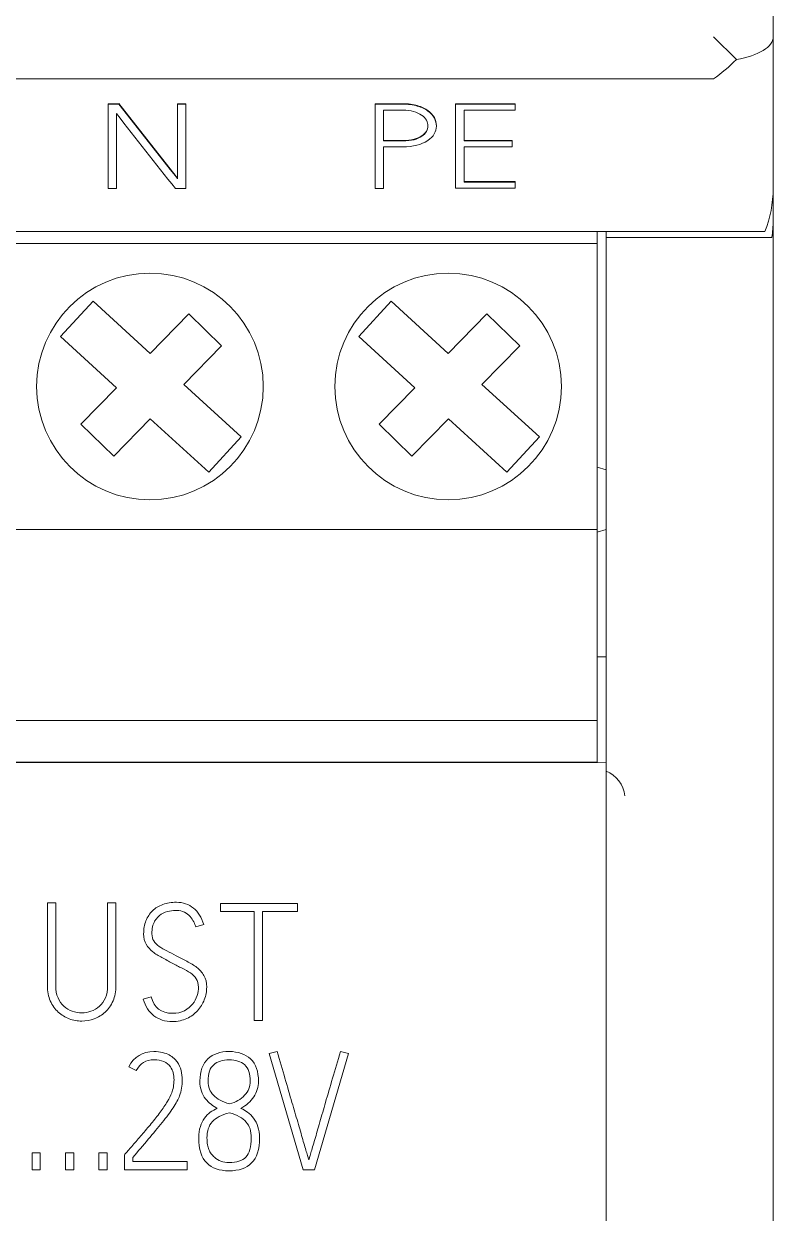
# Model space of a CAD drawing. Header units: millimetres. Extents: x -5035 to 14510, y -7775 to 12.
# Drawn here: x 1497.07 to 1509.63, y -1909.62 to -1889.67 of the extents above; entities that cross this region are included whole.
import ezdxf

# ---------------------------------------------------------------- set-up
doc = ezdxf.new("R2010")
doc.units = ezdxf.units.MM
doc.layers.add('eProC - L2', color=41, linetype='Continuous', lineweight=20)

msp = doc.modelspace()

# ---------------------------------------------------------------- linework, layer by layer
at = {"layer": 'eProC - L2', "linetype": 'Continuous'}
for p, q in [((1509.631, -1805.284), (1509.631, -1889.892)), ((1509.014, -1890.275), (1508.631, -1889.892)), ((1509.631, -1889.892), (1509.631, -1892.431)), ((1508.631, -1890.599), (1440.631, -1890.599)), ((1498.478, -1891.021), (1498.478, -1891.014)), ((1498.478, -1891.014), (1498.659, -1891.014)), ((1498.478, -1892.435), (1498.478, -1891.021)), ((1498.478, -1891.021), (1498.659, -1891.021)), ((1498.659, -1891.021), (1498.659, -1891.014)), ((1499.641, -1891.021), (1499.641, -1891.014)), ((1499.641, -1891.014), (1499.784, -1891.014)), ((1499.641, -1891.021), (1499.784, -1891.021)), ((1499.641, -1892.272), (1499.641, -1891.021)), ((1499.784, -1891.021), (1499.784, -1891.014)), ((1499.784, -1891.021), (1499.784, -1892.435)), ((1502.956, -1891.021), (1502.956, -1891.014)), ((1502.956, -1891.014), (1503.417, -1891.014)), ((1502.956, -1891.021), (1503.417, -1891.021)), ((1502.956, -1892.435), (1502.956, -1891.021)), ((1503.099, -1891.122), (1503.099, -1891.64)), ((1504.305, -1891.021), (1504.305, -1891.014)), ((1504.305, -1891.014), (1505.306, -1891.014)), ((1504.305, -1892.43), (1504.305, -1891.021)), ((1504.305, -1891.021), (1505.306, -1891.021)), ((1505.306, -1891.122), (1504.448, -1891.122)), ((1504.448, -1891.122), (1504.448, -1891.637)), ((1505.306, -1891.021), (1505.306, -1891.014)), ((1505.306, -1891.021), (1505.306, -1891.122)), ((1498.621, -1891.179), (1498.621, -1892.435)), ((1503.984, -1891.389), (1503.984, -1891.382)), ((1503.099, -1891.739), (1503.099, -1892.435)), ((1504.448, -1891.63), (1505.253, -1891.63)), ((1504.448, -1891.637), (1505.253, -1891.637)), ((1505.253, -1891.738), (1504.448, -1891.738)), ((1504.448, -1891.738), (1504.448, -1892.329)), ((1505.253, -1891.637), (1505.253, -1891.63)), ((1505.253, -1891.637), (1505.253, -1891.738)), ((1504.448, -1892.322), (1505.306, -1892.322)), ((1504.448, -1892.329), (1505.306, -1892.329)), ((1505.306, -1892.329), (1505.306, -1892.322)), ((1505.306, -1892.329), (1505.306, -1892.43)), ((1498.621, -1892.435), (1498.478, -1892.435)), ((1499.784, -1892.435), (1499.608, -1892.435)), ((1503.099, -1892.435), (1502.956, -1892.435)), ((1505.306, -1892.43), (1504.305, -1892.43)), ((1509.631, -1892.975), (1509.631, -1892.431)), ((1491.431, -1893.157), (1508.631, -1893.157)), ((1506.681, -1893.157), (1506.681, -1893.357)), ((1506.831, -1893.257), (1506.831, -1893.157)), ((1509.49, -1893.157), (1508.631, -1893.157)), ((1509.631, -1892.975), (1509.631, -1922.457)), ((1506.681, -1893.357), (1491.681, -1893.357)), ((1506.681, -1893.357), (1506.681, -1898.157)), ((1506.831, -1893.257), (1508.831, -1893.257)), ((1506.831, -1901.534), (1506.831, -1893.257)), ((1508.831, -1893.257), (1509.606, -1893.257)), ((1497.683, -1894.919), (1498.226, -1894.327)), ((1498.226, -1894.327), (1499.182, -1895.204)), ((1502.683, -1894.919), (1503.226, -1894.327)), ((1503.226, -1894.327), (1504.182, -1895.204)), ((1499.182, -1895.204), (1499.832, -1894.539)), ((1499.832, -1894.539), (1500.38, -1895.074)), ((1504.182, -1895.204), (1504.832, -1894.539)), ((1504.832, -1894.539), (1505.38, -1895.074)), ((1498.621, -1895.779), (1497.683, -1894.919)), ((1503.621, -1895.779), (1502.683, -1894.919)), ((1500.38, -1895.074), (1499.748, -1895.722)), ((1505.38, -1895.074), (1504.748, -1895.722)), ((1499.748, -1895.722), (1500.71, -1896.604)), ((1504.748, -1895.722), (1505.71, -1896.604)), ((1498.024, -1896.39), (1498.621, -1895.779)), ((1503.024, -1896.39), (1503.621, -1895.779)), ((1499.186, -1896.297), (1498.573, -1896.926)), ((1500.167, -1897.196), (1499.186, -1896.297)), ((1504.186, -1896.297), (1503.573, -1896.926)), ((1505.167, -1897.196), (1504.186, -1896.297)), ((1498.573, -1896.926), (1498.024, -1896.39)), ((1503.573, -1896.926), (1503.024, -1896.39)), ((1500.71, -1896.604), (1500.167, -1897.196)), ((1505.71, -1896.604), (1505.167, -1897.196)), ((1506.831, -1897.157), (1506.681, -1897.112)), ((1506.681, -1898.157), (1491.681, -1898.157)), ((1506.681, -1898.202), (1506.831, -1898.157)), ((1506.681, -1898.157), (1506.681, -1901.357)), ((1506.681, -1900.292), (1506.831, -1900.293)), ((1506.681, -1901.357), (1491.681, -1901.357)), ((1506.681, -1901.357), (1506.681, -1902.057)), ((1506.831, -1901.68), (1506.831, -1901.534)), ((1506.831, -1901.992), (1506.831, -1901.68)), ((1506.831, -1902.067), (1491.431, -1902.06)), ((1506.681, -1902.057), (1491.681, -1902.057)), ((1506.831, -1902.067), (1506.831, -1901.992)), ((1506.831, -1902.207), (1506.831, -1901.992)), ((1506.831, -1902.067), (1506.831, -1902.182)), ((1506.831, -1902.182), (1506.831, -1902.681)), ((1506.831, -1906.121), (1506.831, -1902.207)), ((1506.831, -1911.699), (1506.831, -1902.681)), ((1497.462, -1904.417), (1497.6, -1904.417)), ((1498.471, -1904.417), (1498.61, -1904.417)), ((1500.363, -1904.425), (1501.652, -1904.425)), ((1500.363, -1904.562), (1500.363, -1904.425)), ((1501.652, -1904.425), (1501.652, -1904.562)), ((1500.927, -1904.562), (1500.363, -1904.562)), ((1500.927, -1906.388), (1500.927, -1904.562)), ((1501.652, -1904.562), (1501.066, -1904.562)), ((1501.066, -1904.562), (1501.066, -1906.388)), ((1500.083, -1904.782), (1499.949, -1904.82)), ((1499.067, -1906.029), (1499.199, -1905.991)), ((1506.831, -1911.699), (1506.831, -1906.121)), ((1501.066, -1906.388), (1500.927, -1906.388)), ((1501.178, -1906.944), (1501.312, -1906.907)), ((1502.374, -1906.907), (1502.508, -1906.944)), ((1501.748, -1908.892), (1501.178, -1906.944)), ((1502.508, -1906.944), (1501.941, -1908.892)), ((1498.951, -1907.229), (1498.827, -1907.165)), ((1497.203, -1908.606), (1497.341, -1908.606)), ((1497.203, -1908.892), (1497.203, -1908.606)), ((1497.341, -1908.606), (1497.341, -1908.892)), ((1497.764, -1908.606), (1497.902, -1908.606)), ((1497.764, -1908.892), (1497.764, -1908.606)), ((1497.902, -1908.606), (1497.902, -1908.892)), ((1498.325, -1908.606), (1498.463, -1908.606)), ((1498.325, -1908.892), (1498.325, -1908.606)), ((1498.463, -1908.606), (1498.463, -1908.892)), ((1498.753, -1908.892), (1498.753, -1908.641)), ((1498.891, -1908.689), (1498.891, -1908.754)), ((1497.341, -1908.892), (1497.203, -1908.892)), ((1497.902, -1908.892), (1497.764, -1908.892)), ((1498.463, -1908.892), (1498.325, -1908.892)), ((1499.804, -1908.892), (1498.753, -1908.892)), ((1498.891, -1908.754), (1499.804, -1908.754)), ((1499.804, -1908.754), (1499.804, -1908.892)), ((1501.941, -1908.892), (1501.748, -1908.892))]:
    msp.add_line(p, q, dxfattribs=at)
for centre in [(1499.181, -1895.757), (1504.181, -1895.757)]:
    msp.add_circle(centre, 1.9, dxfattribs=at)
for centre, radius, start, end in [((1698.515, -1735.097), 253.48, 217.95944, 218.31893), ((1698.515, -1735.104), 253.48, 217.95944, 218.31893), ((1535.615, -1863.1), 46.444, 217.1995, 219.1701), ((1506.631, -1902.685), 0.518, 7.0067, 67.3402)]:
    msp.add_arc(centre, radius, start, end, dxfattribs=at)
for centre, major_axis, ratio, start_param, end_param in [((1508.631, -1889.892), (1, 0), 0.414214, 5.105088, 6.283185), ((1508.631, -1889.892), (-0.924, -0.924), 0.414214, 1.178097, 1.570796), ((1508.631, -1892.44), (0.012, 1.414), 0.707053, 4.187223, 4.724729), ((1508.831, -1892.975), (0, 1.131), 0.707107, 4.461052, 4.712389)]:
    msp.add_ellipse(centre, major_axis=major_axis, ratio=ratio, start_param=start_param, end_param=end_param, dxfattribs=at)
for points, knots in [([(1503.417, -1891.021), (1503.511, -1891.021), (1503.592, -1891.032), (1503.735, -1891.075), (1503.794, -1891.103), (1503.842, -1891.137), (1503.889, -1891.171), (1503.924, -1891.211), (1503.949, -1891.255), (1503.974, -1891.299), (1503.984, -1891.344), (1503.984, -1891.435), (1503.973, -1891.479), (1503.948, -1891.521), (1503.923, -1891.562), (1503.888, -1891.599), (1503.839, -1891.632), (1503.733, -1891.703), (1503.592, -1891.739), (1503.417, -1891.739), (1503.311, -1891.739), (1503.205, -1891.739), (1503.099, -1891.739)], [0, 0, 0, 0, 0.115741, 0.115741, 0.231482, 0.231482, 0.231482, 0.32981, 0.32981, 0.32981, 0.425095, 0.425095, 0.52038, 0.52038, 0.52038, 0.615335, 0.615335, 0.615335, 0.842847, 0.842847, 0.842847, 1, 1, 1, 1]), ([(1503.099, -1891.64), (1503.205, -1891.64), (1503.311, -1891.64), (1503.417, -1891.64), (1503.491, -1891.64), (1503.555, -1891.632), (1503.661, -1891.604), (1503.705, -1891.585), (1503.739, -1891.561), (1503.774, -1891.537), (1503.801, -1891.511), (1503.817, -1891.481), (1503.833, -1891.451), (1503.842, -1891.42), (1503.842, -1891.357), (1503.834, -1891.324), (1503.816, -1891.292), (1503.797, -1891.261), (1503.772, -1891.232), (1503.735, -1891.206), (1503.699, -1891.182), (1503.654, -1891.161), (1503.549, -1891.129), (1503.488, -1891.122), (1503.417, -1891.122), (1503.311, -1891.122), (1503.205, -1891.122), (1503.099, -1891.122)], [0, 0, 0, 0, 0.168, 0.168, 0.168, 0.260254, 0.260254, 0.352507, 0.352507, 0.352507, 0.425822, 0.425822, 0.425822, 0.495836, 0.495836, 0.570092, 0.570092, 0.570092, 0.647606, 0.647606, 0.647606, 0.739814, 0.739814, 0.832021, 0.832021, 0.832021, 1, 1, 1, 1]), ([(1503.417, -1891.014), (1503.511, -1891.014), (1503.592, -1891.025), (1503.735, -1891.068), (1503.794, -1891.096), (1503.842, -1891.13), (1503.889, -1891.164), (1503.924, -1891.204), (1503.949, -1891.248), (1503.974, -1891.291), (1503.984, -1891.337), (1503.984, -1891.382), (1503.984, -1891.383), (1503.984, -1891.383)], [0, 0, 0, 0, 0.1157408, 0.1157408, 0.2314815, 0.2314815, 0.2314815, 0.3298099, 0.3298099, 0.3298099, 0.4250949, 0.4250949, 0.4253502, 0.4253502, 0.4253502, 0.4253502]), ([(1503.099, -1891.633), (1503.205, -1891.633), (1503.311, -1891.633), (1503.417, -1891.633), (1503.491, -1891.633), (1503.555, -1891.625), (1503.661, -1891.597), (1503.705, -1891.577), (1503.739, -1891.554), (1503.774, -1891.53), (1503.801, -1891.504), (1503.817, -1891.474), (1503.833, -1891.444), (1503.842, -1891.413), (1503.842, -1891.382), (1503.842, -1891.382), (1503.842, -1891.382)], [0, 0, 0, 0, 0.1680003, 0.1680003, 0.1680003, 0.2602538, 0.2602538, 0.3525072, 0.3525072, 0.3525072, 0.4258223, 0.4258223, 0.4258223, 0.4958356, 0.4958356, 0.4962684, 0.4962684, 0.4962684, 0.4962684]), ([(1498.61, -1904.417), (1498.61, -1904.879), (1498.61, -1905.342), (1498.61, -1905.804), (1498.61, -1905.903), (1498.593, -1905.988), (1498.561, -1906.062), (1498.528, -1906.137), (1498.484, -1906.199), (1498.43, -1906.248), (1498.375, -1906.297), (1498.315, -1906.336), (1498.247, -1906.361), (1498.177, -1906.386), (1498.108, -1906.4), (1497.966, -1906.4), (1497.896, -1906.387), (1497.827, -1906.361), (1497.759, -1906.335), (1497.697, -1906.299), (1497.643, -1906.248), (1497.589, -1906.198), (1497.544, -1906.136), (1497.51, -1906.062), (1497.477, -1905.989), (1497.462, -1905.903), (1497.462, -1905.804), (1497.462, -1905.342), (1497.462, -1904.879), (1497.462, -1904.417)], [0, 0, 0, 0, 0.299844, 0.299844, 0.299844, 0.357134, 0.357134, 0.357134, 0.406658, 0.406658, 0.406658, 0.453477, 0.453477, 0.453477, 0.499412, 0.499412, 0.546197, 0.546197, 0.546197, 0.593252, 0.593252, 0.593252, 0.642891, 0.642891, 0.642891, 0.700132, 0.700132, 0.700132, 1, 1, 1, 1]), ([(1497.6, -1904.417), (1497.6, -1904.88), (1497.6, -1905.342), (1497.6, -1905.805), (1497.6, -1905.884), (1497.613, -1905.952), (1497.639, -1906.009), (1497.665, -1906.066), (1497.697, -1906.114), (1497.739, -1906.151), (1497.781, -1906.188), (1497.826, -1906.217), (1497.879, -1906.235), (1497.931, -1906.253), (1497.984, -1906.262), (1498.088, -1906.262), (1498.14, -1906.253), (1498.244, -1906.217), (1498.291, -1906.188), (1498.332, -1906.151), (1498.373, -1906.114), (1498.408, -1906.066), (1498.434, -1906.009), (1498.459, -1905.952), (1498.471, -1905.884), (1498.471, -1905.805), (1498.471, -1905.342), (1498.471, -1904.88), (1498.471, -1904.417)], [0, 0, 0, 0, 0.33107, 0.33107, 0.33107, 0.380951, 0.380951, 0.380951, 0.422596, 0.422596, 0.422596, 0.461891, 0.461891, 0.461891, 0.501657, 0.501657, 0.539483, 0.539483, 0.577309, 0.577309, 0.577309, 0.61911, 0.61911, 0.61911, 0.668904, 0.668904, 0.668904, 1, 1, 1, 1]), ([(1499.075, -1904.936), (1499.075, -1904.856), (1499.088, -1904.783), (1499.114, -1904.718), (1499.141, -1904.652), (1499.176, -1904.596), (1499.225, -1904.549), (1499.271, -1904.504), (1499.328, -1904.468), (1499.397, -1904.443), (1499.466, -1904.418), (1499.541, -1904.407), (1499.735, -1904.407), (1499.83, -1904.439), (1499.988, -1904.569), (1500.047, -1904.661), (1500.083, -1904.782)], [0, 0, 0, 0, 0.148479, 0.148479, 0.148479, 0.283806, 0.283806, 0.283806, 0.419972, 0.419972, 0.419972, 0.581783, 0.581783, 0.790891, 0.790891, 1, 1, 1, 1]), ([(1499.949, -1904.82), (1499.941, -1904.795), (1499.93, -1904.766), (1499.914, -1904.734), (1499.899, -1904.702), (1499.879, -1904.673), (1499.827, -1904.616), (1499.796, -1904.592), (1499.721, -1904.553), (1499.676, -1904.544), (1499.595, -1904.544), (1499.556, -1904.548), (1499.508, -1904.555), (1499.461, -1904.561), (1499.415, -1904.581), (1499.327, -1904.635), (1499.291, -1904.674), (1499.228, -1904.778), (1499.213, -1904.848), (1499.213, -1904.982), (1499.223, -1905.023), (1499.245, -1905.056), (1499.268, -1905.089), (1499.297, -1905.121), (1499.334, -1905.147), (1499.371, -1905.173), (1499.414, -1905.199), (1499.513, -1905.248), (1499.565, -1905.274), (1499.619, -1905.304), (1499.679, -1905.337), (1499.74, -1905.368), (1499.801, -1905.397), (1499.863, -1905.428), (1499.917, -1905.462), (1499.966, -1905.5), (1500.015, -1905.538), (1500.054, -1905.584), (1500.086, -1905.636), (1500.117, -1905.689), (1500.132, -1905.755), (1500.132, -1905.901), (1500.119, -1905.971), (1500.092, -1906.042), (1500.065, -1906.11), (1500.028, -1906.171), (1499.979, -1906.225), (1499.929, -1906.279), (1499.87, -1906.323), (1499.799, -1906.356), (1499.727, -1906.389), (1499.647, -1906.407), (1499.434, -1906.407), (1499.331, -1906.375), (1499.247, -1906.31), (1499.164, -1906.247), (1499.104, -1906.153), (1499.067, -1906.029)], [0, 0, 0, 0, 0.022908, 0.022908, 0.022908, 0.055975, 0.055975, 0.089042, 0.089042, 0.122109, 0.122109, 0.142459, 0.142459, 0.142459, 0.188256, 0.188256, 0.234053, 0.234053, 0.27985, 0.27985, 0.304458, 0.304458, 0.304458, 0.335947, 0.335947, 0.335947, 0.376279, 0.376279, 0.416612, 0.416612, 0.416612, 0.467149, 0.467149, 0.467149, 0.515237, 0.515237, 0.515237, 0.560318, 0.560318, 0.560318, 0.614296, 0.614296, 0.663699, 0.663699, 0.663699, 0.7172, 0.7172, 0.7172, 0.772723, 0.772723, 0.772723, 0.833016, 0.833016, 0.916029, 0.916029, 0.916029, 1, 1, 1, 1]), ([(1499.199, -1905.991), (1499.249, -1906.177), (1499.369, -1906.269), (1499.636, -1906.269), (1499.705, -1906.255), (1499.76, -1906.225), (1499.815, -1906.194), (1499.861, -1906.157), (1499.896, -1906.114), (1499.931, -1906.071), (1499.956, -1906.023), (1499.971, -1905.971), (1499.987, -1905.921), (1499.993, -1905.874), (1499.993, -1905.775), (1499.982, -1905.729), (1499.957, -1905.692), (1499.932, -1905.655), (1499.9, -1905.621), (1499.858, -1905.592), (1499.818, -1905.564), (1499.771, -1905.536), (1499.718, -1905.512), (1499.666, -1905.488), (1499.612, -1905.458), (1499.554, -1905.427), (1499.497, -1905.396), (1499.439, -1905.365), (1499.382, -1905.335), (1499.325, -1905.306), (1499.273, -1905.273), (1499.182, -1905.2), (1499.145, -1905.158), (1499.117, -1905.112), (1499.088, -1905.064), (1499.075, -1905.005), (1499.075, -1904.936)], [0, 0, 0, 0, 0.194469, 0.194469, 0.276281, 0.276281, 0.276281, 0.34556, 0.34556, 0.34556, 0.409358, 0.409358, 0.409358, 0.456995, 0.456995, 0.522495, 0.522495, 0.522495, 0.577963, 0.577963, 0.577963, 0.641508, 0.641508, 0.641508, 0.713781, 0.713781, 0.713781, 0.790623, 0.790623, 0.790623, 0.859504, 0.859504, 0.928385, 0.928385, 0.928385, 1, 1, 1, 1]), ([(1498.827, -1907.165), (1498.913, -1906.995), (1499.054, -1906.91), (1499.302, -1906.91), (1499.35, -1906.916), (1499.392, -1906.926), (1499.434, -1906.937), (1499.471, -1906.951), (1499.502, -1906.968), (1499.535, -1906.985), (1499.562, -1907.003), (1499.584, -1907.024), (1499.606, -1907.044), (1499.623, -1907.065), (1499.638, -1907.085), (1499.67, -1907.128), (1499.691, -1907.177), (1499.704, -1907.229), (1499.717, -1907.28), (1499.722, -1907.333), (1499.722, -1907.434), (1499.718, -1907.48), (1499.711, -1907.525), (1499.702, -1907.572), (1499.691, -1907.613), (1499.677, -1907.651), (1499.654, -1907.711), (1499.618, -1907.778), (1499.569, -1907.854), (1499.518, -1907.931), (1499.458, -1908.013), (1499.387, -1908.1), (1499.314, -1908.188), (1499.237, -1908.282), (1499.152, -1908.382), (1499.068, -1908.482), (1498.981, -1908.584), (1498.891, -1908.689)], [0, 0, 0, 0, 0.181791, 0.181791, 0.233034, 0.233034, 0.233034, 0.274447, 0.274447, 0.274447, 0.309233, 0.309233, 0.309233, 0.337637, 0.337637, 0.337637, 0.393547, 0.393547, 0.393547, 0.44756, 0.44756, 0.497522, 0.497522, 0.497522, 0.543261, 0.543261, 0.543261, 0.623777, 0.623777, 0.623777, 0.730796, 0.730796, 0.730796, 0.859018, 0.859018, 0.859018, 1, 1, 1, 1]), ([(1500.309, -1907.86), (1500.275, -1907.842), (1500.24, -1907.82), (1500.205, -1907.794), (1500.171, -1907.769), (1500.14, -1907.738), (1500.083, -1907.665), (1500.061, -1907.622), (1500.044, -1907.574), (1500.026, -1907.524), (1500.018, -1907.467), (1500.018, -1907.238), (1500.062, -1907.115), (1500.242, -1906.951), (1500.36, -1906.91), (1500.507, -1906.91)], [0, 0, 0, 0, 0.090525, 0.090525, 0.090525, 0.191991, 0.191991, 0.293458, 0.293458, 0.293458, 0.407717, 0.407717, 0.703858, 0.703858, 1, 1, 1, 1]), ([(1500.507, -1906.91), (1500.659, -1906.91), (1500.779, -1906.952), (1500.867, -1907.035), (1500.957, -1907.119), (1501, -1907.245), (1501, -1907.505), (1500.974, -1907.591), (1500.87, -1907.75), (1500.798, -1907.813), (1500.707, -1907.863)], [0, 0, 0, 0, 0.286014, 0.286014, 0.286014, 0.625882, 0.625882, 0.812941, 0.812941, 1, 1, 1, 1]), ([(1501.312, -1906.907), (1501.405, -1907.223), (1501.488, -1907.509), (1501.562, -1907.765), (1501.594, -1907.875), (1501.627, -1907.984), (1501.659, -1908.091), (1501.69, -1908.199), (1501.718, -1908.298), (1501.743, -1908.385), (1501.768, -1908.473), (1501.791, -1908.549), (1501.828, -1908.674), (1501.839, -1908.713), (1501.845, -1908.728)], [0, 0, 0, 0, 0.471268, 0.471268, 0.471268, 0.650025, 0.650025, 0.650025, 0.811257, 0.811257, 0.811257, 0.905629, 0.905629, 1, 1, 1, 1]), ([(1501.845, -1908.728), (1501.85, -1908.713), (1501.862, -1908.674), (1501.879, -1908.611), (1501.896, -1908.548), (1501.919, -1908.473), (1501.945, -1908.385), (1501.971, -1908.297), (1502.001, -1908.199), (1502.031, -1908.091), (1502.06, -1907.984), (1502.093, -1907.875), (1502.124, -1907.765), (1502.198, -1907.509), (1502.281, -1907.223), (1502.374, -1906.907)], [0, 0, 0, 0, 0.064259, 0.064259, 0.064259, 0.188626, 0.188626, 0.188626, 0.350112, 0.350112, 0.350112, 0.528552, 0.528552, 0.528552, 1, 1, 1, 1]), ([(1498.753, -1908.641), (1498.759, -1908.635), (1498.764, -1908.628), (1498.77, -1908.622), (1498.804, -1908.582), (1498.845, -1908.534), (1498.893, -1908.48), (1498.941, -1908.426), (1498.991, -1908.368), (1499.095, -1908.246), (1499.149, -1908.183), (1499.255, -1908.053), (1499.306, -1907.99), (1499.352, -1907.928), (1499.396, -1907.866), (1499.437, -1907.807), (1499.471, -1907.752), (1499.506, -1907.696), (1499.531, -1907.648), (1499.545, -1907.605), (1499.556, -1907.574), (1499.566, -1907.54), (1499.573, -1907.501), (1499.579, -1907.463), (1499.584, -1907.424), (1499.584, -1907.344), (1499.579, -1907.306), (1499.561, -1907.231), (1499.545, -1907.197), (1499.523, -1907.165), (1499.468, -1907.087), (1499.375, -1907.048), (1499.112, -1907.048), (1499.013, -1907.108), (1498.951, -1907.229)], [0, 0, 0, 0, 0.010564, 0.010564, 0.010564, 0.087512, 0.087512, 0.087512, 0.185292, 0.185292, 0.283072, 0.283072, 0.380853, 0.380853, 0.380853, 0.467814, 0.467814, 0.467814, 0.535314, 0.535314, 0.535314, 0.579379, 0.579379, 0.579379, 0.626886, 0.626886, 0.674392, 0.674392, 0.721898, 0.721898, 0.721898, 0.856819, 0.856819, 1, 1, 1, 1]), ([(1500.516, -1907.789), (1500.62, -1907.76), (1500.704, -1907.712), (1500.767, -1907.643), (1500.83, -1907.575), (1500.862, -1907.497), (1500.862, -1907.283), (1500.831, -1907.19), (1500.769, -1907.133), (1500.707, -1907.076), (1500.619, -1907.048), (1500.398, -1907.048), (1500.312, -1907.076), (1500.187, -1907.185), (1500.156, -1907.277), (1500.156, -1907.409)], [0, 0, 0, 0, 0.171682, 0.171682, 0.171682, 0.302142, 0.302142, 0.497833, 0.497833, 0.497833, 0.667858, 0.667858, 0.833929, 0.833929, 1, 1, 1, 1]), ([(1500.156, -1907.409), (1500.156, -1907.504), (1500.187, -1907.582), (1500.245, -1907.643), (1500.303, -1907.704), (1500.393, -1907.752), (1500.516, -1907.789)], [0, 0, 0, 0, 0.452989, 0.452989, 0.452989, 1, 1, 1, 1]), ([(1500.707, -1907.863), (1500.745, -1907.881), (1500.782, -1907.903), (1500.818, -1907.929), (1500.855, -1907.956), (1500.888, -1907.989), (1500.948, -1908.07), (1500.973, -1908.117), (1501.009, -1908.223), (1501.018, -1908.286), (1501.018, -1908.55), (1500.974, -1908.691), (1500.886, -1908.779), (1500.797, -1908.868), (1500.67, -1908.91), (1500.346, -1908.91), (1500.221, -1908.867), (1500.044, -1908.691), (1500, -1908.549), (1500, -1908.283), (1500.007, -1908.222), (1500.026, -1908.169), (1500.044, -1908.116), (1500.066, -1908.07), (1500.093, -1908.029), (1500.121, -1907.989), (1500.156, -1907.955), (1500.192, -1907.928), (1500.229, -1907.9), (1500.269, -1907.879), (1500.309, -1907.86)], [0, 0, 0, 0, 0.043461, 0.043461, 0.043461, 0.098673, 0.098673, 0.153885, 0.153885, 0.209097, 0.209097, 0.361441, 0.361441, 0.361441, 0.508933, 0.508933, 0.655244, 0.655244, 0.801555, 0.801555, 0.854227, 0.854227, 0.854227, 0.906479, 0.906479, 0.906479, 0.95439, 0.95439, 0.95439, 1, 1, 1, 1]), ([(1500.512, -1907.936), (1500.381, -1907.971), (1500.285, -1908.022), (1500.226, -1908.087), (1500.167, -1908.153), (1500.137, -1908.243), (1500.137, -1908.404), (1500.14, -1908.442), (1500.145, -1908.472), (1500.151, -1908.503), (1500.16, -1908.53), (1500.169, -1908.555), (1500.178, -1908.58), (1500.192, -1908.602), (1500.208, -1908.623), (1500.223, -1908.643), (1500.242, -1908.663), (1500.261, -1908.683)], [0, 0, 0, 0, 0.334815, 0.334815, 0.334815, 0.635859, 0.635859, 0.749586, 0.749586, 0.749586, 0.838032, 0.838032, 0.838032, 0.918075, 0.918075, 0.918075, 1, 1, 1, 1]), ([(1500.261, -1908.683), (1500.322, -1908.743), (1500.404, -1908.773), (1500.635, -1908.773), (1500.728, -1908.743), (1500.789, -1908.68), (1500.85, -1908.618), (1500.88, -1908.51), (1500.88, -1908.246), (1500.851, -1908.158), (1500.793, -1908.092), (1500.736, -1908.026), (1500.641, -1907.975), (1500.512, -1907.936)], [0, 0, 0, 0, 0.167635, 0.167635, 0.375588, 0.375588, 0.375588, 0.616754, 0.616754, 0.786989, 0.786989, 0.786989, 1, 1, 1, 1])]:
    msp.add_open_spline(points, degree=3, knots=knots, dxfattribs=at)

doc.saveas('drawing.dxf')
